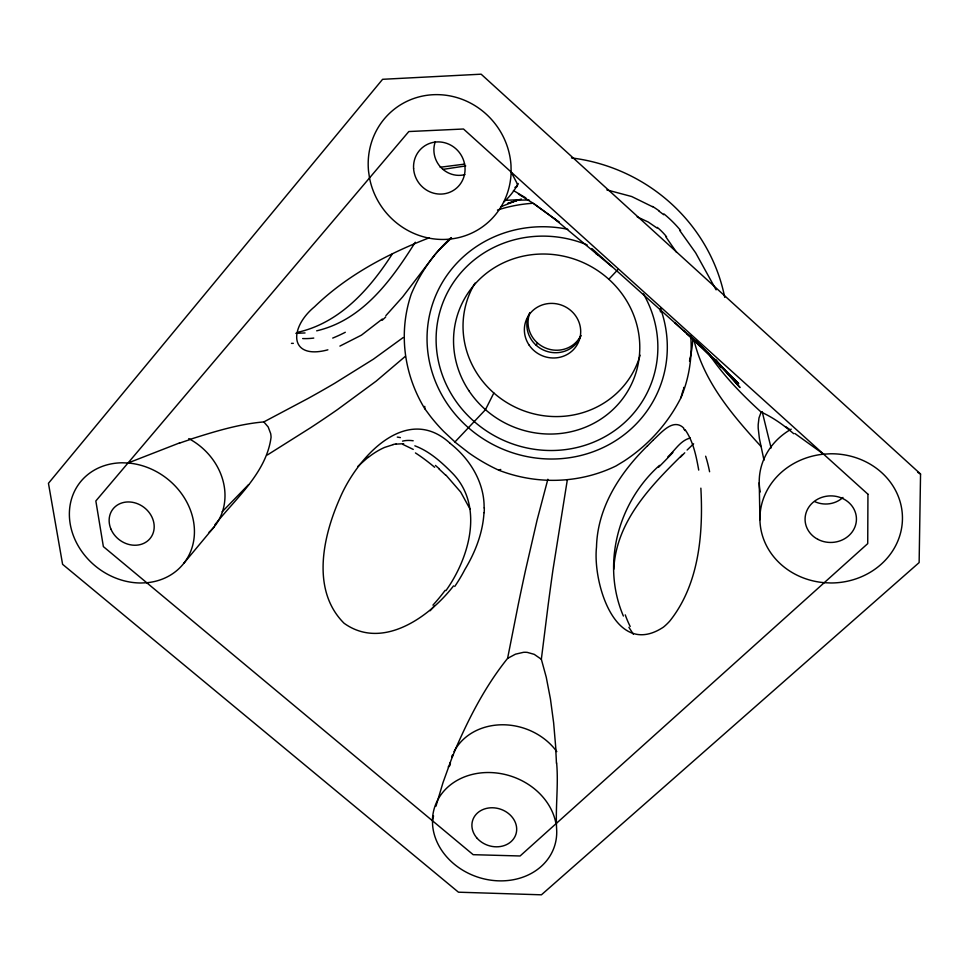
<?xml version="1.0" encoding="UTF-8"?>
<svg xmlns="http://www.w3.org/2000/svg" width="969" height="969" viewBox="0 0 969 969"><rect width="100%" height="100%" fill="white"/><g stroke="black" fill="none" stroke-linecap="round" stroke-linejoin="round"><path stroke-width="1.45" d="M433.543 815.862L432.44 820.743L432.658 825.854A63.033 53.15 18.1 0 0 499.096 880.857A63.033 53.15 18.1 0 0 556.618 828.931C555.407 807.056 558.58 784.938 556.642 762.978M920.55 474.011L919.133 562.589L541.429 894.811L458.458 892.195L62.597 564.321L48.45 483.301L382.598 79.301L481.145 74.189L920.55 474.011L917.728 472.315M511.135 172.022L510.99 165.093A73.535 70.337 53.3 0 0 433.64 94.696A73.535 70.337 53.3 0 0 368.535 171.138L369.516 177.933A73.535 70.337 53.3 0 0 445.655 239.404A73.535 70.337 53.3 0 0 511.135 172.022L517.167 183.553M483.991 512.649C482.828 532.926 475.234 552.33 464.829 569.59A466.549 266.596 17.9 0 1 454.752 586.439M613.789 569.251C616.03 521.54 650.623 486.063 682.588 454.582M556 750.551L553.638 722.838L550.44 698.976L546.25 677.198L541.344 659.259L548.151 605.019A2119.009 123.172 -88.4 0 1 552.875 570.353L567.325 479.837M690.134 358.179L689.553 361.352M435.965 806.184L442.978 782.686L450.912 760.677A803.398 412.673 70.9 0 1 455.83 748.347C469.65 716.588 485.796 685.483 507.586 658.399L518.282 604.426A1909.221 152.823 -86 0 1 525.464 570.535L537.068 520.171L547.86 479.255M683.557 388.23L683.775 387.382M683.109 389.95L680.941 397.75A179.326 170.956 28.4 0 1 623.794 461.244L616.054 465.932A144.551 137.537 23.7 0 1 498.72 470.183A181.469 174.105 22 0 1 468.802 452.874L455.818 442.76L443.778 431.532A179.701 172.337 22.1 0 1 430.309 416.185L424.834 408.797A144.551 137.537 23.7 0 1 411.304 293.97A178.453 169.321 19.4 0 1 451.154 237.587M449.592 766.019L448.223 766.854M449.834 765.122L450.464 762.894M452.111 757.189L452.753 755.033M214.706 524.992C235.842 498.32 266.463 472.593 271.066 437.273A16.812 9.581 -82.5 0 0 270.654 433.543L268.183 426.978L263.847 421.915C238.568 424.083 214.173 431.702 190.118 439.345M536.269 345.364L537.395 342.905M493.839 392.99L485.481 409.669L454.921 441.997M708.145 352.898C722.935 374.991 741.503 394.262 761.137 412.091L758.993 417.942L758.206 424.483A17.684 5.063 83.5 0 0 758.218 428.395L759.393 438.46L763.996 460.214M445.934 590.642C469.371 557.805 484.282 506.121 452.644 473.417C441.694 462.346 429.667 451.336 414.841 445.813M392.409 253.805C370.122 288.592 340.228 322.629 298.173 332.185M415.265 242.238C391.573 279.944 362.769 320.073 316.669 330.829M453.528 585.894C429.4 617.12 382.307 650.683 344.092 623.273C311.013 590.351 322.883 536.62 339.719 498.611C356.677 458.192 405.841 402.825 449.846 443.075M183.771 563.352L214.004 527.063M433.93 255.852L402.68 296.877L385.856 315.664M434.451 605.831L430.163 610.736M248.597 484.585L222.18 511.753M439.151 249.881L451.518 237.974M608.811 279.254L618.016 269.503M667.883 456.799C674.993 450.452 680.408 440.411 690.279 438.024M647.474 445.813C620.051 472.715 597.425 507.368 596.504 547.037C592.604 583.023 615.472 658.956 663.438 627.125A32.764 15.589 -55.5 0 0 669.761 621.081C699.206 584.174 703.337 533.616 700.866 488.158M659.526 465.374C618.137 502.221 601.24 564.273 623.382 616.042M687.106 450.052L693.634 443.778M652.973 440.277C660.834 433.385 672.995 417.518 683.739 428.08M357.827 466.404L368.111 457.295M405.43 356.253L376.129 381.168L337.515 409.56A3072.929 416.185 -14.3 0 1 310.564 427.741L267.396 454.958M382.319 319.031L361.473 335.129L339.901 346.09M403.201 337.527L373.38 359.184L334.668 383.3A2812.813 346.829 -11.7 0 1 307.779 398.61L263.847 421.915M507.586 658.399L515.484 654.172L523.49 652.319A16.376 11.737 -7.8 0 1 527.306 652.391L534.222 654.341L541.344 659.259M128.017 463A65.783 56.529 37.4 0 1 193.727 522.582A65.783 56.529 37.4 0 1 146.743 582.744L140.989 582.999A65.783 56.529 37.4 0 1 70.095 523.296A65.783 56.529 37.4 0 1 122.021 462.794L128.017 463L179.75 442.845M500.634 206.845L518.657 199.723L506.63 200.292M429.279 237.793C387.539 253.902 346.866 275.414 314.525 306.785C288.423 328.358 289.404 360.202 327.885 349.821M500.755 469.456L498.72 470.183M507.877 203.393L518.657 199.723M507.877 203.417L521.346 199.033M393.087 444.686L384.669 447.387A286.582 135.212 78.8 0 0 368.184 457.489M465.75 165.929L443.051 169.369M464.66 164.112L440.192 167.237M396.151 444.117L403.673 443.705M305.041 332.948L295.86 333.336M823.589 454.17L830.445 453.783A71.27 64.596 -1.1 0 1 902.454 517.918A71.27 64.596 -1.1 0 1 830.917 582.975L824.256 582.684A71.27 64.596 -1.1 0 1 759.914 518.912A71.27 64.596 -1.1 0 1 823.589 454.17L794.943 433.531M516.501 200.183L529.038 199.965M514.927 187.38L516.84 186.847L517.41 185.079M606.86 189.9L631.679 196.525L652.658 206.809M761.137 412.091C773.008 417.385 783.897 425.27 793.72 433.7M637.19 216.874L648.188 221.998L656.994 228.018M402.668 444.311L413.266 449.422M525.864 197.93L513.425 190.518M674.678 322.629L703.312 348.452L686.924 333.663L738.693 383.639L696.275 341.282L683.242 330.368M518.415 194.054L533.568 203.514L558.968 222.034L533.568 203.514M658.92 211.06L663.704 214.73M553.214 217.807L611.851 266.608M435.408 465.423L439.429 468.948M681.776 329.06L591.877 248.548M445.752 474.871L460.699 492.082L470.074 509.149M696.275 341.282L719.507 364.865L740.025 387.527L715.582 359.523M761.234 446.685C732.867 415.64 703.785 381.919 693.998 340.083M679.802 230.598L695.645 252.824L716.091 289.852M665.921 236.969L676.592 252.388M714.02 358.469L721.384 367.493L716.115 360.298M685.204 429.8C693.368 441.646 696.226 456.157 698.722 470.098M633.363 634.235L628.917 627.331M771.106 448.005L762.179 411.619M424.834 408.797L424.749 406.362M759.236 482.707L759.926 519.735M484.112 507.913C484.452 484.948 472.557 463.436 455.866 448.259A27.011 6.892 42.2 0 0 449.846 443.148M643.416 293.873A111.75 106.299 23.7 0 1 571.25 448.708A111.75 106.299 23.7 0 1 436.413 331.35A111.75 106.299 23.7 0 1 587.141 244.891M660.495 308.384A121.064 115.166 23.7 0 1 567.265 458.022A121.064 115.166 23.7 0 1 427.038 338.351A121.064 115.166 23.7 0 1 567.81 229.278M580.661 335.904A27.907 26.684 23.7 0 1 545.014 347.786A27.907 26.684 23.7 0 1 529.643 313.496M640.109 355.211A90.795 86.701 23.7 0 1 518.488 408.664A90.795 86.701 23.7 0 1 475.016 283.118M596.092 253.83A90.795 86.701 23.7 0 1 598.648 255.307M660.083 309.402A107.014 102.302 23.7 0 1 660.519 311.945M580.976 335.54A28.053 26.817 23.7 0 1 543.706 350.16A28.053 26.817 23.7 0 1 529.91 312.612M432.44 820.743A63.033 53.15 18.1 0 1 490.035 772.535A63.033 53.15 18.1 0 1 555.976 823.747M571.492 157.923A173.499 165.808 23.7 0 1 724.727 297.374M449.616 765.316A59.678 51.018 18 0 1 450.028 763.015M452.026 756.147A59.678 51.018 18 0 1 452.475 755.021M454.025 751.678A59.678 51.018 18 0 1 502.596 724.776A59.678 51.018 18 0 1 556.8 751.629M555.806 750.842A765.558 246.623 -68.6 0 1 556.436 763.269M785.556 426.578A1038.526 14.462 37.9 0 1 790.232 429.836M760.193 491.998A67.055 61.289 -2.1 0 1 791.225 429.17M517.434 183.831A1233.937 40.904 46.4 0 1 517.567 185.127M518.173 183.516A69.078 66.376 55.8 0 1 503.977 201.831M179.35 443.184A781.414 133.565 -34.5 0 1 189.718 439.672M188.773 438.606A62.149 54.082 37.8 0 1 209.074 532.199M464.89 174.626A24.891 23.922 55.8 0 1 440.483 166.983A24.891 23.922 55.8 0 1 435.287 141.692M842.957 497.46A24.164 22.093 -2.1 0 1 814.772 501.615M647.437 445.922A27.568 1.732 -46.2 0 1 652.791 440.532M705.65 456.217A437.649 121.634 -69 0 1 709.599 471.746M683.581 428.71A266.124 54.591 -78.3 0 1 685.01 430.575M484.318 507.938A268.91 149.517 8.2 0 1 484.161 512.662M433.93 255.78A28.149 3.876 -51.3 0 1 439.211 249.748M345.303 332.27A548.418 148.027 -62.8 0 1 332.718 338.072M385.71 316.984A300.79 95.665 -73.6 0 1 382.161 320.303M672.874 452.487A28.343 1.49 -45.2 0 1 658.557 467.252M630.189 626.483A403.492 197.058 -36.5 0 1 625.247 614.867M680.601 456.98A48.099 1.599 -46.4 0 1 684.744 452.802M445.159 590.327A459.742 266.548 15.2 0 1 432.937 605.128M393.039 444.541A184.364 88.7 72 0 1 396.103 443.911M402.547 441.137A104.373 48.184 63.5 0 1 413.194 440.774M415.435 452.935A48.244 10.32 41 0 1 434.621 467.264M439.139 469.117A46.233 10.308 40.9 0 1 445.28 474.858M397.29 437.104A108.371 50.279 60.9 0 1 400.403 437.613M313.762 338.072A542.761 160.769 -65 0 1 302.667 338.556M293.341 343.341A553.905 161.884 -64.1 0 1 291.463 343.365M657.285 227.388A29.7 13.481 43.6 0 1 666.587 236.824M663.947 213.931A48.05 18.992 43.7 0 1 680.601 230.477M652.585 206.458A50.582 18.992 43.3 0 1 658.932 210.733M497.472 210.055A144.551 137.537 23.7 0 1 532.756 203.284M690.715 335.855A144.551 137.537 23.7 0 1 680.941 397.75M692.835 339.719A139.488 133.262 23.7 0 1 689.577 360.553M867.945 494.226L867.727 543.621L520.099 855.978L473.175 854.682L103.368 546.601L95.846 500.961L408.821 131.542L463.497 129.01L867.945 494.226M468.826 390.64A93.848 89.257 23.7 0 0 629.85 387.43A93.848 89.257 23.7 0 0 541.32 254.035A93.848 89.257 23.7 0 0 468.826 390.64M529.195 345.194A28.367 27.084 23.7 0 0 577.863 343.45A28.367 27.084 23.7 0 0 550.537 303.406A28.367 27.084 23.7 0 0 529.195 345.194M413.593 168.521A26.502 25.339 53.3 0 0 453.553 190.336A26.502 25.339 53.3 0 0 450.755 145.144A26.502 25.339 53.3 0 0 413.593 168.521M817.872 539.358A25.678 23.28 -1.1 0 0 856.439 519.13A25.678 23.28 -1.1 0 0 817.945 499.035A25.678 23.28 -1.1 0 0 817.872 539.358M110.987 529.231A23.704 20.373 37.3 0 0 149.759 538.885A23.704 20.373 37.3 0 0 134.243 502.669A23.704 20.373 37.3 0 0 110.987 529.231M477.257 838.403A22.711 19.15 18.1 0 0 515.399 835.641A22.711 19.15 18.1 0 0 490.217 807.831A22.711 19.15 18.1 0 0 477.257 838.403"/></g></svg>
